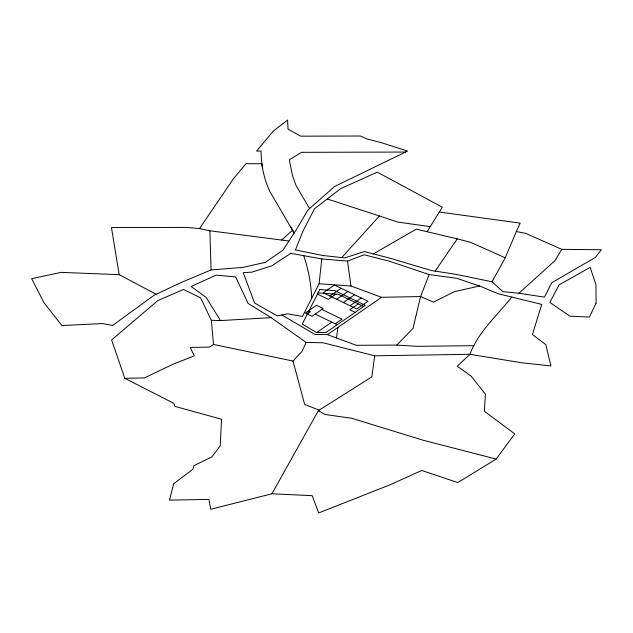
<?xml version="1.0" encoding="UTF-8"?>
<svg xmlns="http://www.w3.org/2000/svg" width="633" height="633" viewBox="0 0 633 633"><rect width="100%" height="100%" fill="white"/><g stroke="black" fill="none" stroke-linecap="round" stroke-linejoin="round"><path stroke-width="0.95" d="M319.087 283.742L321.809 258.921L290.737 253.342L271.834 265.813L251.792 272.143L243.238 272.633L254.569 302.993L277.207 315.859L287.627 313.857L302.455 316.429L319.087 283.742L350.959 285.989L381.572 297.304L420.581 296.545L433.391 302.139L454.454 291.655L479.585 285.997L498.124 293.728L541.737 304.394L532.416 334.556L545.788 344.621L550.924 365.906L521.94 362.812L469.931 354.306L374.696 355.801L322.885 342.746L306.19 342.437L271.122 317.655L248.136 303.476L235.658 276.985L216.201 275.133L191.111 286.472L206.176 297.463L220.474 320.575L271.122 317.655M374.696 355.801L371.832 376.896L318.344 410.675L271.945 493.78L210.694 509.264L208.89 499.421L169.502 500.102L173.671 483.731L192.899 469.275L193.896 465.682L211.849 456.907L220.213 445.869L221.566 419.236L174.771 406.339L174.028 403.466L124.788 378.305L111.598 339.961L157.807 300.604L183.523 289.447L200.558 297.811L211.351 320.306L213.479 344.455L209.523 347.113L190.193 347.43L194.299 355.857L172.991 364.236L144.443 377.917L124.788 378.305M336.471 337.967L337.982 327.364M479.585 285.997L456.741 278.314L429.19 274.58L420.581 296.545L413.033 328.321L396.82 345.096L356.308 345.301L327.443 334.628L381.572 297.304M427.085 231.718L442.309 207.197L377.236 172.129L340.704 188.642L314.474 208.779L302.906 231.274L295.437 249.964L322.909 255.503L344.795 257.916L364.315 251.578L388.923 257.9L431.334 270.52L455.333 274.247L492.039 281.756L502.776 291.615L518.925 293.245L544.475 297.122L551.786 282.682L595.321 257.473L601.35 249.742L561.78 249.347L525.738 233.371L516.346 231.543L505.245 257.813L492.039 281.756M516.346 231.543L520.168 223.132L439.144 212.008M306.19 342.437L302.004 351.347L293.016 361.039L304.655 404.455L319.214 410.113L318.344 410.675L324.816 414.449L351.893 418.318L423.793 440.41L496.161 459.06L514.724 433.866L484.356 411.26L485.392 394.114L470.992 376.002L457.263 366.254L469.931 354.306C478.271 331.819 497.221 315.44 511.804 297.067M290.832 226.788L294.147 233.031L269.951 191.736C264.001 179.052 261.057 165.063 261.105 151.058L256.602 151.065L273.559 130.817L287.596 120.08L288.039 129.14L300.612 136.166L360.494 136.016L366.547 138.809L381.794 142.821L407.612 151.05L334.493 186.545L307.836 210.148L296.671 229.193L282.911 250.225L265.346 262.355L242.779 267.419L211.066 269.927L180.998 282.587L154.096 295.255L112.619 325.449L102.356 323.566L61.892 325.552L44.033 302.796L31.65 278.686L60.958 272.38L119.162 274.651L156.082 294.226M561.78 249.347L555.022 260.574L518.925 293.245M119.162 274.651L111.471 227.556L186.165 227.429L199.537 228.576L233.308 178.894L246.008 163.725L261.872 163.694L262.363 167.207M435.132 271.225L457.255 238.87L470.264 242.194L505.245 257.813M341.741 257.56L379.436 215.98L397.532 222.025L430.393 226.677M281.645 240.049L292.636 230.127M329.943 296.015L341.171 288.276M307.472 313.739L310.344 311.752L308.849 311.032M335.886 294.147L328.313 299.369L317.45 294.116M336.645 299.259L347.881 291.512M343.355 302.503L354.583 294.756M350.057 305.739L361.293 298.001M316.761 332.499L331.803 322.126M358.231 303.911L349.772 309.743L355.184 312.354M335.268 323.803L342.01 319.159L321.888 309.434M496.161 459.06L457.794 482.56L421.76 470.469L389.485 485.028L318.731 512.92L312.164 495.679L271.945 493.78M373.351 253.904L416.308 229.162L457.255 238.87M321.809 258.921L347.525 261.105L364.133 254.782L389.018 261.12L429.19 274.58M473.872 345.681L417.297 346.322L396.82 345.096M327.744 334.422L315.076 334.533L281.827 314.973M405.563 152.055L301.64 152.324L289.51 159.603L289.827 162.879L292.715 176.393L296.165 185.722L309.592 208.597M211.351 320.306L220.474 320.575M318.075 292.889L338.402 294.321L363.643 306.522M199.537 228.576L209.871 230.784L288.917 240.991M213.479 344.455L293.016 361.039M327.388 199.031L379.436 215.98M315.155 314.079L337.215 324.745M303.737 255.677C308.382 269.405 311.159 283.79 311.689 298.285M347.525 261.105L350.959 285.989M209.871 230.784L211.066 269.927M596.064 303.104L589.41 317.117L569.835 316.128L549.832 302.432L559.129 284.834L590.185 267.355L595.97 284.85L596.064 303.104M319.792 289.518L302.21 324.08L316.524 332.499L326.09 332.412L365.336 305.359L334.746 290.571L319.792 289.518M334.469 285.032L323.241 292.778L356.767 308.983L367.995 301.245L334.469 285.032M316.468 305.304L305.241 313.05L311.942 316.294L323.17 308.548L316.468 305.304"/></g></svg>
